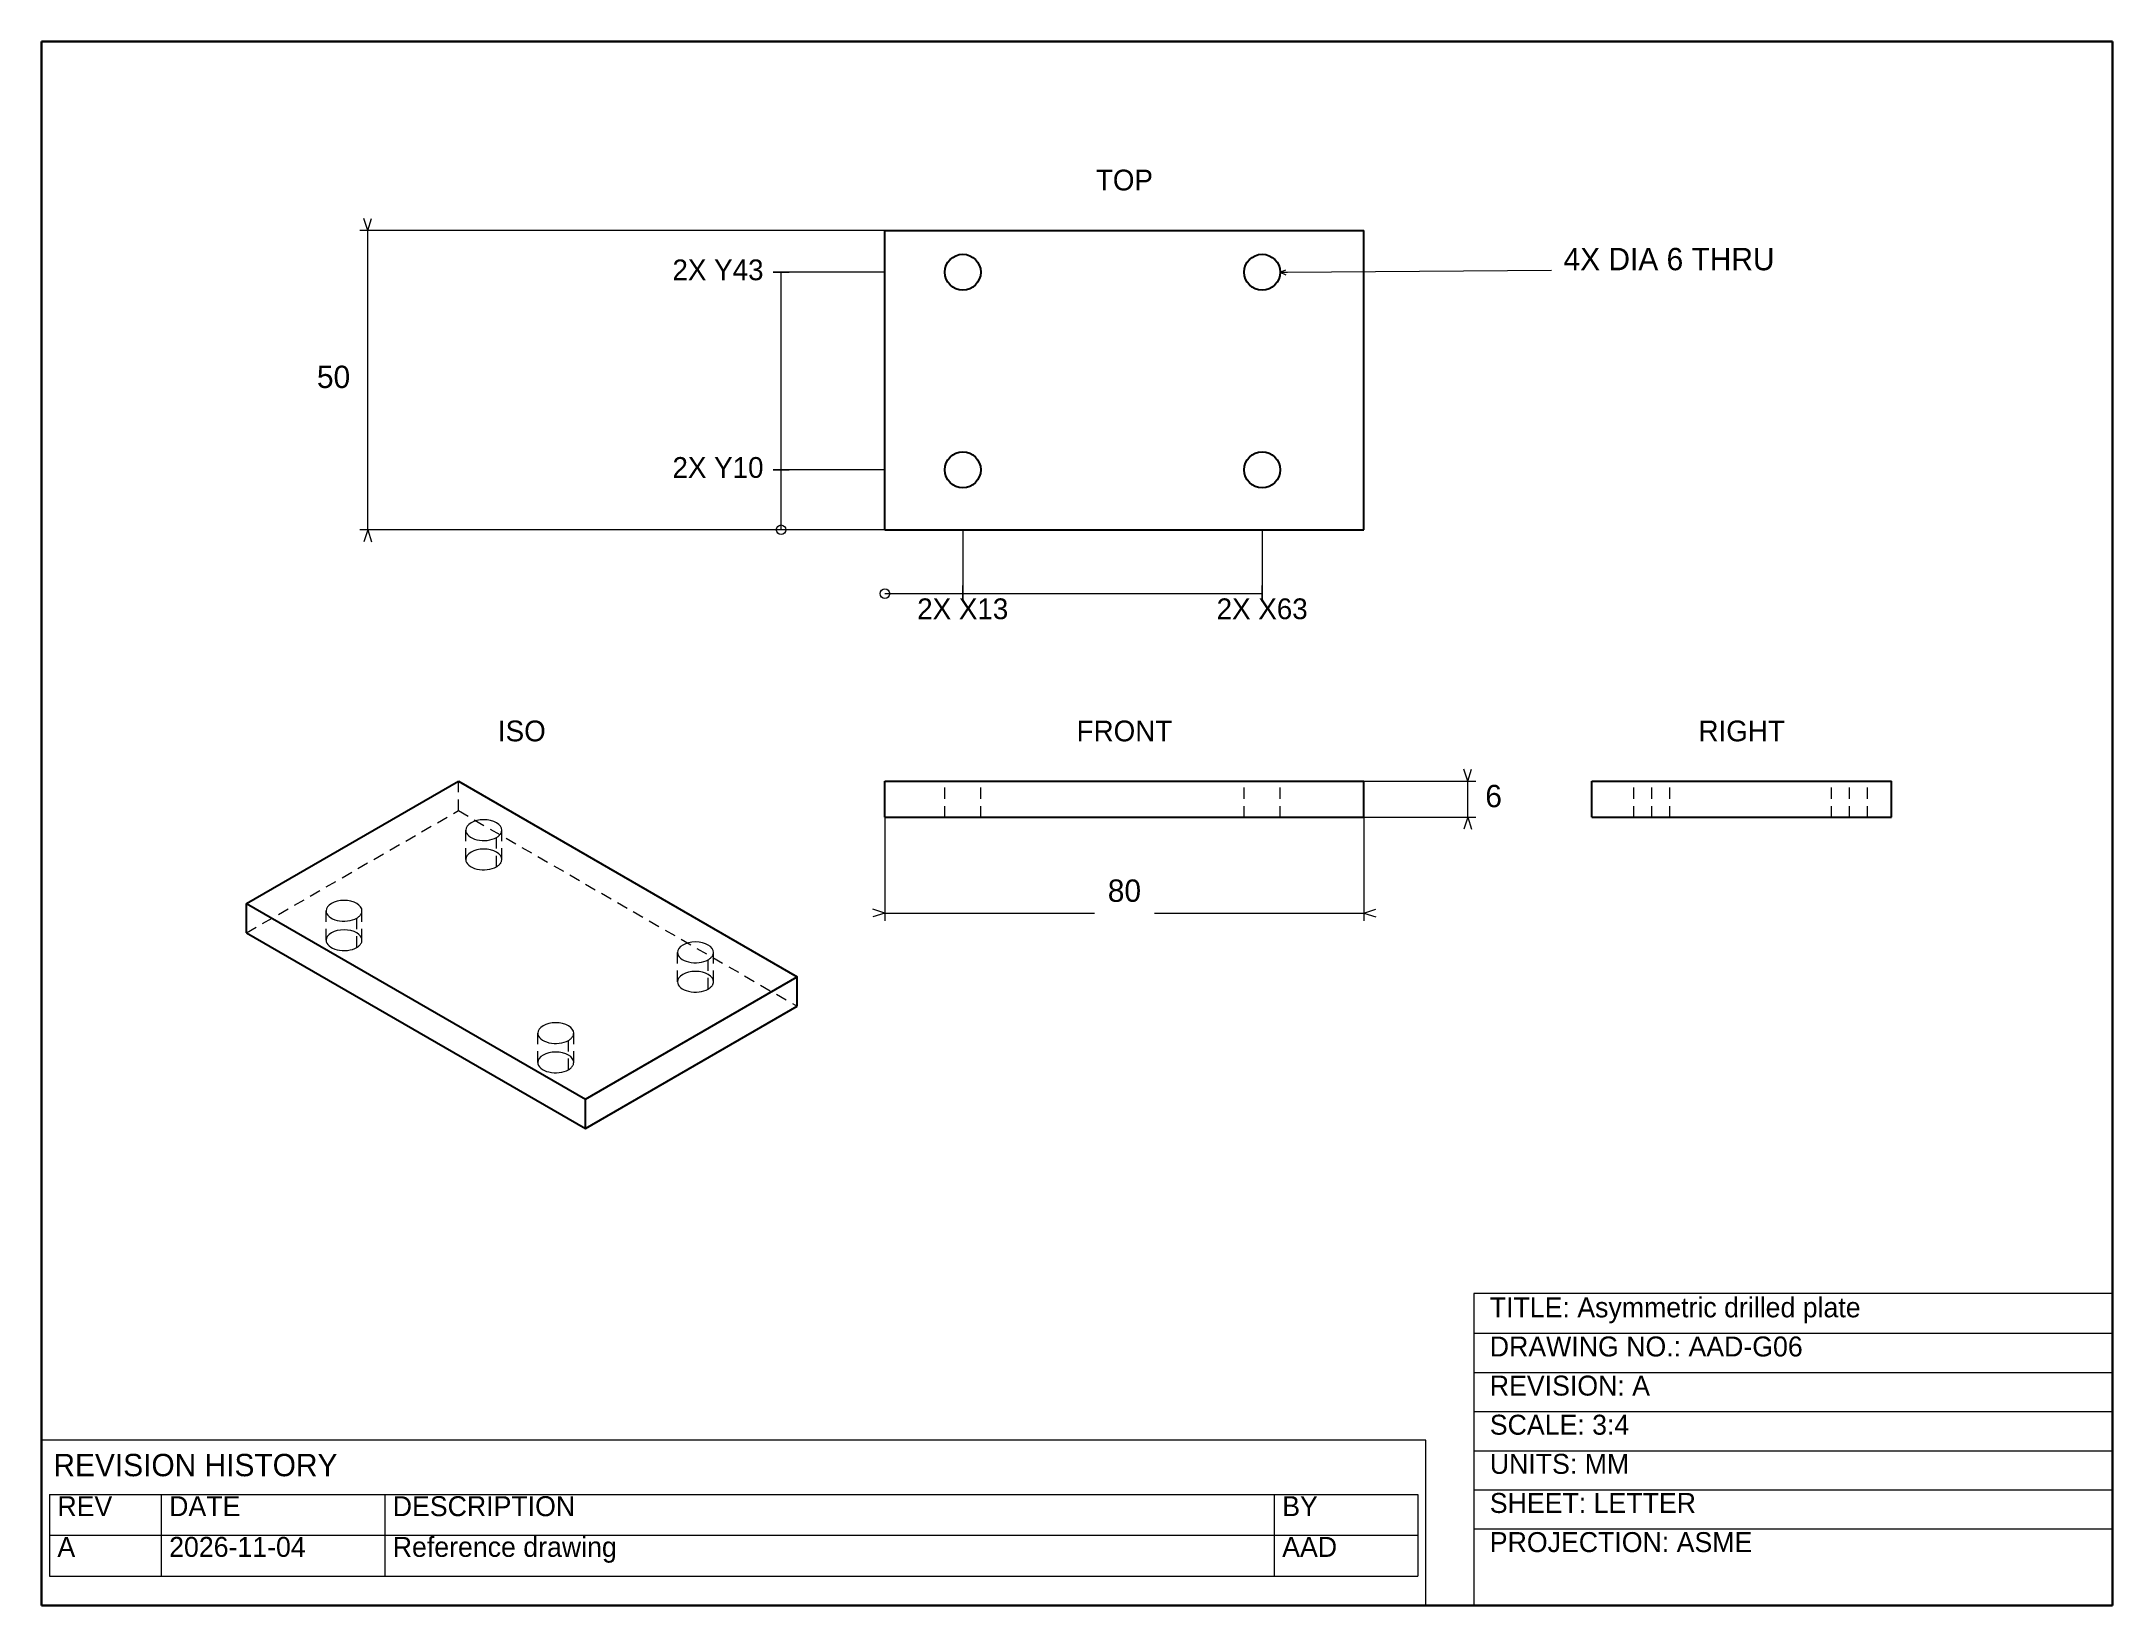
# Model space of a CAD drawing. Header units: millimetres. Extents: x 10 to 269, y 10 to 206.
import ezdxf
from ezdxf.enums import TextEntityAlignment as Align

# ---------------------------------------------------------------- set-up
doc = ezdxf.new("R2010")
doc.units = ezdxf.units.MM
doc.linetypes.add('HIDDEN', pattern=[2.3, 1.4, -0.9])
for name, color, linetype, lineweight in [('ANNOTATION', 7, 'Continuous', 18), ('BORDER', 7, 'Continuous', 18), ('DIMENSIONS', 7, 'Continuous', 18), ('HIDDEN', 8, 'Continuous', 18), ('SCHEDULE', 7, 'Continuous', 18), ('TITLE', 7, 'Continuous', 18), ('VISIBLE', 7, 'Continuous', 18)]:
    doc.layers.add(name, color=color, linetype=linetype, lineweight=lineweight)

msp = doc.modelspace()

# ---------------------------------------------------------------- linework, layer by layer
at = {"layer": 'BORDER', "lineweight": 30}
for p, q in [((269.4, 205.9), (10, 205.9)), ((10, 205.9), (10, 10)), ((269.4, 10), (269.4, 205.9)), ((10, 10), (269.4, 10))]:
    msp.add_line(p, q, dxfattribs=at)
at = {"layer": 'DIMENSIONS', "lineweight": 13}
for p, q in [((115.64, 182.24), (49.87, 182.24)), ((115.64, 176.99), (101.64, 176.99)), ((165.14, 176.99), (165.87, 177.31)), ((165.14, 176.99), (166.06, 176.99)), ((165.14, 176.99), (165.87, 176.67)), ((166.06, 176.99), (199.14, 177.24)), ((115.64, 152.24), (101.64, 152.24)), ((115.64, 144.74), (49.87, 144.74)), ((125.39, 144.74), (125.39, 135.74)), ((162.89, 144.74), (162.89, 135.74)), ((175.64, 113.24), (189.64, 113.24)), ((115.64, 108.74), (115.64, 95.74)), ((175.64, 108.74), (175.64, 95.74)), ((175.64, 108.74), (189.64, 108.74))]:
    msp.add_line(p, q, dxfattribs=at)
at = {"layer": 'DIMENSIONS', "lineweight": 18}
for p, q in [((50.87, 182.24), (50.39, 183.74)), ((50.87, 182.24), (51.35, 183.74)), ((50.87, 144.74), (50.87, 182.24)), ((101.64, 176.99), (103.64, 176.99)), ((102.64, 144.74), (102.64, 176.99)), ((101.64, 152.24), (103.64, 152.24)), ((50.87, 144.74), (50.39, 143.24)), ((50.87, 144.74), (51.35, 143.24)), ((125.39, 135.74), (125.39, 137.74)), ((162.89, 135.74), (162.89, 137.74)), ((115.64, 136.74), (162.89, 136.74)), ((188.64, 113.24), (188.16, 114.74)), ((188.64, 113.24), (189.12, 114.74)), ((188.64, 108.74), (188.64, 113.24)), ((188.64, 108.74), (188.16, 107.24)), ((188.64, 108.74), (189.12, 107.24)), ((115.64, 96.74), (114.14, 97.22)), ((115.64, 96.74), (114.14, 96.26)), ((115.64, 96.74), (141.89, 96.74)), ((149.4, 96.74), (175.64, 96.74)), ((175.64, 96.74), (177.14, 97.22)), ((175.64, 96.74), (177.14, 96.26))]:
    msp.add_line(p, q, dxfattribs=at)
for centre in [(102.64, 144.74), (115.64, 136.74)]:
    msp.add_circle(centre, 0.6, dxfattribs=at)
at = {"layer": 'HIDDEN', "linetype": 'HIDDEN', "lineweight": 18}
for p, q in [((62.22, 109.56), (62.22, 113.24)), ((123.14, 108.74), (123.14, 113.24)), ((127.64, 113.24), (123.14, 113.24)), ((127.64, 108.74), (127.64, 113.24)), ((160.64, 108.74), (160.64, 113.24)), ((165.14, 113.24), (160.64, 113.24)), ((165.14, 108.74), (165.14, 113.24)), ((209.45, 108.74), (209.45, 113.24)), ((209.45, 113.24), (211.7, 113.24)), ((213.95, 113.24), (209.45, 113.24)), ((211.7, 108.74), (211.7, 113.24)), ((211.7, 113.24), (213.95, 113.24)), ((213.95, 108.74), (213.95, 113.24)), ((234.2, 108.74), (234.2, 113.24)), ((234.2, 113.24), (236.45, 113.24)), ((238.7, 113.24), (234.2, 113.24)), ((236.45, 108.74), (236.45, 113.24)), ((236.45, 113.24), (238.7, 113.24)), ((238.7, 108.74), (238.7, 113.24)), ((35.7, 94.26), (62.22, 109.56)), ((62.22, 109.56), (104.64, 85.07)), ((63.15, 103.44), (63.15, 107.12)), ((67.65, 103.44), (67.65, 107.12)), ((127.64, 108.74), (123.14, 108.74)), ((165.14, 108.74), (160.64, 108.74)), ((209.45, 108.74), (211.7, 108.74)), ((213.95, 108.74), (209.45, 108.74)), ((211.7, 108.74), (213.95, 108.74)), ((234.2, 108.74), (236.45, 108.74)), ((238.7, 108.74), (234.2, 108.74)), ((236.45, 108.74), (238.7, 108.74)), ((66.99, 102.52), (66.99, 106.2)), ((45.65, 93.34), (45.65, 97.01)), ((49.49, 92.42), (49.49, 96.09)), ((50.15, 93.34), (50.15, 97.01)), ((89.67, 88.13), (89.67, 91.81)), ((93.51, 87.21), (93.51, 90.89)), ((94.17, 88.13), (94.17, 91.81)), ((72.17, 78.03), (72.17, 81.7)), ((76.01, 77.11), (76.01, 80.78)), ((76.67, 78.03), (76.67, 81.7))]:
    msp.add_line(p, q, dxfattribs=at)
at = {"layer": 'HIDDEN', "linetype": 'HIDDEN', "lineweight": 15}
for points in [[(67.65, 103.44), (67.61, 103.69), (67.48, 103.94), (67.27, 104.16), (66.99, 104.36), (66.65, 104.52), (66.26, 104.64), (65.84, 104.72), (65.4, 104.74), (64.96, 104.72), (64.54, 104.64), (64.15, 104.52), (63.81, 104.36), (63.53, 104.16), (63.32, 103.94), (63.19, 103.69), (63.15, 103.44)], [(63.15, 103.44), (63.17, 103.25), (63.25, 103.06), (63.37, 102.89), (63.53, 102.72), (63.73, 102.57), (63.97, 102.44), (64.24, 102.33), (64.54, 102.24), (64.85, 102.18), (65.18, 102.15), (65.51, 102.14), (65.84, 102.17), (66.16, 102.22), (66.46, 102.3), (66.74, 102.4), (66.99, 102.52)], [(66.99, 102.52), (67.07, 102.57), (67.14, 102.62), (67.21, 102.67), (67.27, 102.72), (67.33, 102.77), (67.38, 102.83), (67.43, 102.89), (67.48, 102.94), (67.52, 103), (67.55, 103.06), (67.58, 103.13), (67.61, 103.19), (67.63, 103.25), (67.64, 103.31), (67.65, 103.38), (67.65, 103.44)], [(50.15, 93.34), (50.11, 93.59), (49.98, 93.83), (49.77, 94.06), (49.49, 94.26), (49.15, 94.42), (48.76, 94.54), (48.34, 94.61), (47.9, 94.64), (47.46, 94.61), (47.04, 94.54), (46.65, 94.42), (46.31, 94.26), (46.03, 94.06), (45.82, 93.83), (45.69, 93.59), (45.65, 93.34)], [(45.65, 93.34), (45.67, 93.15), (45.75, 92.96), (45.87, 92.78), (46.03, 92.62), (46.23, 92.46), (46.47, 92.33), (46.74, 92.22), (47.04, 92.14), (47.35, 92.08), (47.68, 92.04), (48.01, 92.04), (48.34, 92.06), (48.66, 92.11), (48.96, 92.19), (49.24, 92.29), (49.49, 92.42)], [(49.49, 92.42), (49.57, 92.46), (49.64, 92.51), (49.71, 92.56), (49.77, 92.62), (49.83, 92.67), (49.88, 92.72), (49.93, 92.78), (49.98, 92.84), (50.02, 92.9), (50.05, 92.96), (50.08, 93.02), (50.11, 93.08), (50.13, 93.15), (50.14, 93.21), (50.15, 93.27), (50.15, 93.34)], [(94.17, 88.13), (94.12, 88.39), (94, 88.63), (93.79, 88.85), (93.51, 89.05), (93.17, 89.21), (92.78, 89.33), (92.36, 89.41), (91.92, 89.43), (91.48, 89.41), (91.06, 89.33), (90.67, 89.21), (90.33, 89.05), (90.05, 88.85), (89.84, 88.63), (89.71, 88.39), (89.67, 88.13)], [(89.67, 88.13), (89.69, 87.94), (89.76, 87.75), (89.88, 87.58), (90.05, 87.41), (90.25, 87.26), (90.49, 87.13), (90.76, 87.02), (91.06, 86.93), (91.37, 86.87), (91.7, 86.84), (92.03, 86.83), (92.36, 86.86), (92.68, 86.91), (92.98, 86.99), (93.26, 87.09), (93.51, 87.21)], [(93.51, 87.21), (93.58, 87.26), (93.66, 87.31), (93.72, 87.36), (93.79, 87.41), (93.85, 87.46), (93.9, 87.52), (93.95, 87.58), (94, 87.63), (94.04, 87.69), (94.07, 87.75), (94.1, 87.82), (94.12, 87.88), (94.14, 87.94), (94.16, 88), (94.16, 88.07), (94.17, 88.13)], [(76.67, 78.03), (76.62, 78.28), (76.49, 78.52), (76.29, 78.75), (76.01, 78.95), (75.67, 79.11), (75.28, 79.23), (74.86, 79.3), (74.42, 79.33), (73.98, 79.3), (73.56, 79.23), (73.17, 79.11), (72.83, 78.95), (72.55, 78.75), (72.34, 78.52), (72.21, 78.28), (72.17, 78.03)], [(72.17, 78.03), (72.19, 77.84), (72.26, 77.65), (72.38, 77.47), (72.55, 77.31), (72.75, 77.16), (72.99, 77.02), (73.26, 76.91), (73.56, 76.83), (73.87, 76.77), (74.2, 76.74), (74.53, 76.73), (74.86, 76.75), (75.17, 76.8), (75.48, 76.88), (75.76, 76.98), (76.01, 77.11)], [(76.01, 77.11), (76.08, 77.16), (76.16, 77.2), (76.22, 77.25), (76.29, 77.31), (76.35, 77.36), (76.4, 77.42), (76.45, 77.47), (76.49, 77.53), (76.53, 77.59), (76.57, 77.65), (76.6, 77.71), (76.62, 77.77), (76.64, 77.84), (76.66, 77.9), (76.66, 77.96), (76.67, 78.03)]]:
    msp.add_lwpolyline(points, dxfattribs=at)
at = {"layer": 'SCHEDULE', "lineweight": 18}
for p, q in [((183.4, 30.7), (10, 30.7)), ((10, 30.7), (10, 10)), ((183.4, 10), (183.4, 30.7)), ((10, 10), (183.4, 10))]:
    msp.add_line(p, q, dxfattribs=at)
at = {"layer": 'SCHEDULE', "lineweight": 13}
for p, q in [((11, 23.9), (182.4, 23.9)), ((11, 23.9), (11, 13.7)), ((25, 23.9), (25, 13.7)), ((53, 23.9), (53, 13.7)), ((164.4, 23.9), (164.4, 13.7)), ((182.4, 23.9), (182.4, 13.7)), ((11, 18.8), (182.4, 18.8)), ((11, 13.7), (182.4, 13.7))]:
    msp.add_line(p, q, dxfattribs=at)
at = {"layer": 'TITLE', "lineweight": 18}
for p, q in [((269.4, 49.1), (189.4, 49.1)), ((189.4, 49.1), (189.4, 10)), ((269.4, 10), (269.4, 49.1)), ((189.4, 10), (269.4, 10))]:
    msp.add_line(p, q, dxfattribs=at)
at = {"layer": 'TITLE', "lineweight": 13}
for p, q in [((189.4, 44.1), (269.4, 44.1)), ((189.4, 39.2), (269.4, 39.2)), ((189.4, 34.3), (269.4, 34.3)), ((189.4, 29.4), (269.4, 29.4)), ((189.4, 24.5), (269.4, 24.5)), ((189.4, 19.6), (269.4, 19.6))]:
    msp.add_line(p, q, dxfattribs=at)
at = {"layer": 'VISIBLE', "lineweight": 25}
for p, q in [((115.64, 144.74), (115.64, 182.24)), ((115.64, 182.24), (175.64, 182.24)), ((175.64, 144.74), (175.64, 182.24)), ((115.64, 144.74), (175.64, 144.74)), ((35.7, 97.93), (62.22, 113.24)), ((62.22, 113.24), (104.64, 88.74)), ((115.64, 108.74), (115.64, 113.24)), ((115.64, 113.24), (175.64, 113.24)), ((175.64, 108.74), (175.64, 113.24)), ((204.2, 108.74), (204.2, 113.24)), ((204.2, 113.24), (241.7, 113.24)), ((241.7, 108.74), (241.7, 113.24)), ((115.64, 108.74), (175.64, 108.74)), ((204.2, 108.74), (241.7, 108.74)), ((35.7, 94.26), (35.7, 97.93)), ((35.7, 97.93), (78.13, 73.44)), ((35.7, 94.26), (78.13, 69.76)), ((78.13, 73.44), (104.64, 88.74)), ((104.64, 85.07), (104.64, 88.74)), ((78.13, 69.76), (104.64, 85.07)), ((78.13, 69.76), (78.13, 73.44))]:
    msp.add_line(p, q, dxfattribs=at)
at = {"layer": 'VISIBLE', "lineweight": 18}
for points in [[(67.65, 107.12), (67.61, 107.37), (67.48, 107.61), (67.27, 107.84), (66.99, 108.03), (66.65, 108.2), (66.26, 108.32), (65.84, 108.39), (65.4, 108.41), (64.96, 108.39), (64.54, 108.32), (64.15, 108.2), (63.81, 108.03), (63.53, 107.84), (63.32, 107.61), (63.19, 107.37), (63.15, 107.12)], [(63.15, 107.12), (63.17, 106.92), (63.25, 106.74), (63.37, 106.56), (63.53, 106.39), (63.73, 106.24), (63.97, 106.11), (64.24, 106), (64.54, 105.92), (64.85, 105.86), (65.18, 105.82), (65.51, 105.82), (65.84, 105.84), (66.16, 105.89), (66.46, 105.97), (66.74, 106.07), (66.99, 106.2)], [(66.99, 106.2), (67.07, 106.24), (67.14, 106.29), (67.21, 106.34), (67.27, 106.39), (67.33, 106.45), (67.38, 106.5), (67.43, 106.56), (67.48, 106.62), (67.52, 106.68), (67.55, 106.74), (67.58, 106.8), (67.61, 106.86), (67.63, 106.92), (67.64, 106.99), (67.65, 107.05), (67.65, 107.12)], [(50.15, 97.01), (50.11, 97.26), (49.98, 97.51), (49.77, 97.73), (49.49, 97.93), (49.15, 98.09), (48.76, 98.21), (48.34, 98.29), (47.9, 98.31), (47.46, 98.29), (47.04, 98.21), (46.65, 98.09), (46.31, 97.93), (46.03, 97.73), (45.82, 97.51), (45.69, 97.26), (45.65, 97.01)], [(45.65, 97.01), (45.67, 96.82), (45.75, 96.63), (45.87, 96.46), (46.03, 96.29), (46.23, 96.14), (46.47, 96.01), (46.74, 95.9), (47.04, 95.81), (47.35, 95.75), (47.68, 95.72), (48.01, 95.71), (48.34, 95.74), (48.66, 95.79), (48.96, 95.87), (49.24, 95.97), (49.49, 96.09)], [(49.49, 96.09), (49.57, 96.14), (49.64, 96.19), (49.71, 96.24), (49.77, 96.29), (49.83, 96.34), (49.88, 96.4), (49.93, 96.46), (49.98, 96.51), (50.02, 96.57), (50.05, 96.63), (50.08, 96.7), (50.11, 96.76), (50.13, 96.82), (50.14, 96.88), (50.15, 96.95), (50.15, 97.01)], [(94.17, 91.81), (94.12, 92.06), (94, 92.3), (93.79, 92.53), (93.51, 92.72), (93.17, 92.89), (92.78, 93.01), (92.36, 93.08), (91.92, 93.11), (91.48, 93.08), (91.06, 93.01), (90.67, 92.89), (90.33, 92.72), (90.05, 92.53), (89.84, 92.3), (89.71, 92.06), (89.67, 91.81)], [(89.67, 91.81), (89.69, 91.62), (89.76, 91.43), (89.88, 91.25), (90.05, 91.08), (90.25, 90.93), (90.49, 90.8), (90.76, 90.69), (91.06, 90.61), (91.37, 90.55), (91.7, 90.51), (92.03, 90.51), (92.36, 90.53), (92.68, 90.58), (92.98, 90.66), (93.26, 90.76), (93.51, 90.89)], [(93.51, 90.89), (93.58, 90.93), (93.66, 90.98), (93.72, 91.03), (93.79, 91.08), (93.85, 91.14), (93.9, 91.19), (93.95, 91.25), (94, 91.31), (94.04, 91.37), (94.07, 91.43), (94.1, 91.49), (94.12, 91.55), (94.14, 91.62), (94.16, 91.68), (94.16, 91.74), (94.17, 91.81)], [(76.67, 81.7), (76.62, 81.96), (76.49, 82.2), (76.29, 82.42), (76.01, 82.62), (75.67, 82.78), (75.28, 82.9), (74.86, 82.98), (74.42, 83), (73.98, 82.98), (73.56, 82.9), (73.17, 82.78), (72.83, 82.62), (72.55, 82.42), (72.34, 82.2), (72.21, 81.96), (72.17, 81.7)], [(72.17, 81.7), (72.19, 81.51), (72.26, 81.32), (72.38, 81.15), (72.55, 80.98), (72.75, 80.83), (72.99, 80.7), (73.26, 80.59), (73.56, 80.5), (73.87, 80.44), (74.2, 80.41), (74.53, 80.4), (74.86, 80.43), (75.17, 80.48), (75.48, 80.56), (75.76, 80.66), (76.01, 80.78)], [(76.01, 80.78), (76.08, 80.83), (76.16, 80.88), (76.22, 80.93), (76.29, 80.98), (76.35, 81.03), (76.4, 81.09), (76.45, 81.15), (76.49, 81.2), (76.53, 81.26), (76.57, 81.32), (76.6, 81.39), (76.62, 81.45), (76.64, 81.51), (76.66, 81.57), (76.66, 81.64), (76.67, 81.7)]]:
    msp.add_lwpolyline(points, dxfattribs=at)
at = {"layer": 'VISIBLE', "lineweight": 25}
for centre in [(125.39, 176.99), (162.89, 176.99), (125.39, 152.24), (162.89, 152.24)]:
    msp.add_circle(centre, 2.25, dxfattribs=at)

# ---------------------------------------------------------------- texts
at = {"layer": 'ANNOTATION', "lineweight": 18}
for s, p in [('TOP', (145.64, 187.24)), ('ISO', (70.17, 118.24)), ('FRONT', (145.64, 118.24)), ('RIGHT', (222.95, 118.24))]:
    msp.add_text(s, height=2.6, dxfattribs=at).set_placement(p, align=Align.CENTER)
at = {"layer": 'DIMENSIONS', "lineweight": 18}
for s, p in [('4X DIA 6 THRU', (200.64, 177.24)), ('6', (190.84, 109.99))]:
    msp.add_text(s, height=2.8, dxfattribs=at).set_placement(p)
for s, height, p in [('2X Y43', 2.6, (100.44, 175.99)), ('50', 2.8, (48.67, 162.49)), ('2X Y10', 2.6, (100.44, 151.24))]:
    msp.add_text(s, height=height, dxfattribs=at).set_placement(p, align=Align.RIGHT)
for s, height, p in [('2X X13', 2.6, (125.39, 133.54)), ('2X X63', 2.6, (162.89, 133.54)), ('80', 2.8, (145.64, 98.14))]:
    msp.add_text(s, height=height, dxfattribs=at).set_placement(p, align=Align.CENTER)
at = {"layer": 'SCHEDULE', "lineweight": 18}
for s, height, p in [('REVISION HISTORY', 2.8, (11.5, 26.2)), ('REV', 2.5, (12, 21.2)), ('DATE', 2.5, (26, 21.2)), ('DESCRIPTION', 2.5, (54, 21.2)), ('BY', 2.5, (165.4, 21.2)), ('A', 2.5, (12, 16.1)), ('2026-11-04', 2.5, (26, 16.1)), ('Reference drawing', 2.5, (54, 16.1)), ('AAD', 2.5, (165.4, 16.1))]:
    msp.add_text(s, height=height, dxfattribs=at).set_placement(p)
at = {"layer": 'TITLE', "lineweight": 18}
for s, p in [('TITLE: Asymmetric drilled plate', (191.4, 46.1)), ('DRAWING NO.: AAD-G06', (191.4, 41.2)), ('REVISION: A', (191.4, 36.3)), ('SCALE: 3:4', (191.4, 31.4)), ('UNITS: MM', (191.4, 26.5)), ('SHEET: LETTER', (191.4, 21.6)), ('PROJECTION: ASME', (191.4, 16.7))]:
    msp.add_text(s, height=2.5, dxfattribs=at).set_placement(p)

doc.saveas('drawing.dxf')
